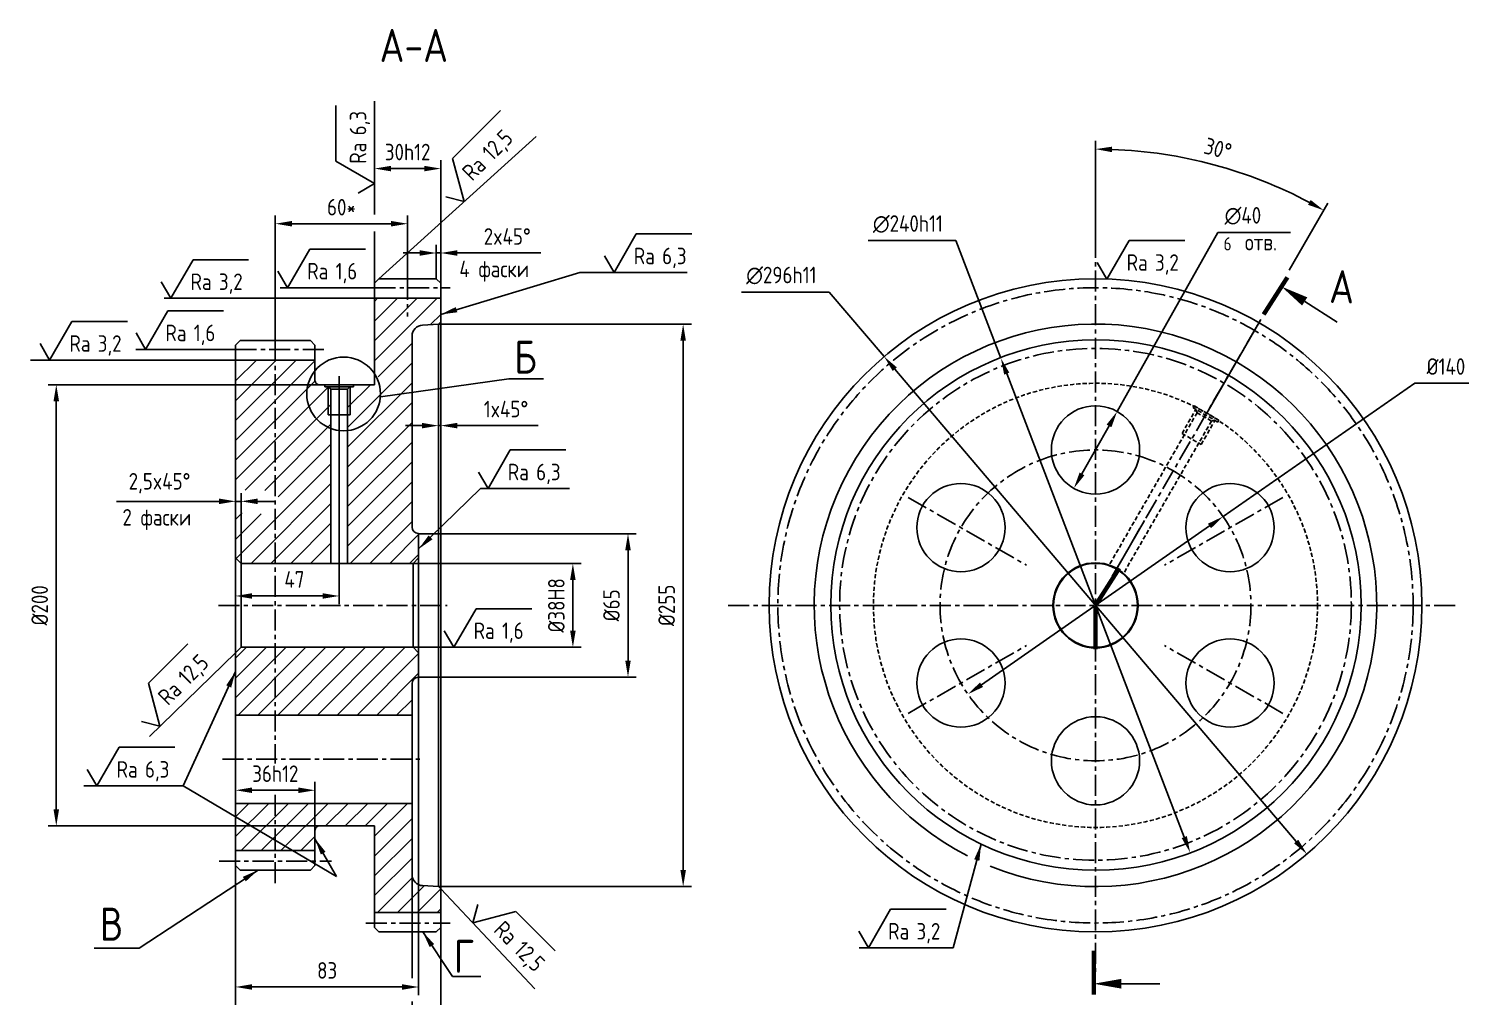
# Model space of a CAD drawing. Header units: millimetres. Extents: x 14571 to 15226, y 6886 to 7560.
# Drawn here: x 14571 to 15226, y 7121 to 7560 of the extents above; entities that cross this region are included whole.
import ezdxf
from ezdxf.enums import TextEntityAlignment as Align

# ---------------------------------------------------------------- set-up
doc = ezdxf.new("R2010")
doc.units = ezdxf.units.MM
doc.header["$LTSCALE"] = 0.3
doc.linetypes.add('CENTER', pattern=[50.800000000000004, 31.75, -6.35, 6.35, -6.35])
doc.linetypes.add('HIDDEN', pattern=[9.524999999999999, 6.35, -3.175])
for name, color, linetype in [('Bord', 1, 'Continuous'), ('Cen', 5, 'CENTER'), ('Cont', 6, 'Continuous'), ('Dim', 7, 'Continuous'), ('Hatch', 2, 'Continuous'), ('Hide', 2, 'HIDDEN'), ('Text', 3, 'Continuous'), ('Textb', 6, 'Continuous')]:
    doc.layers.add(name, color=color, linetype=linetype)
doc.styles.add('Style1', font='romans.shx', dxfattribs={"width": 0.8})
doc.dimstyles.new('Copy of LIN_2_5', dxfattribs={"dimscale": 2.5, "dimtxt": 3, "dimasz": 3, "dimexe": 1.5, "dimexo": 0, "dimgap": 1.5, "dimtad": 1, "dimtoh": 1, "dimdec": 0, "dimzin": 12, "dimdsep": 46, "dimtxsty": 'Style1', "dimcen": 0, "dimclrt": 3, "dimadec": 0, "dimazin": 0, "dimtfac": 1, "dimtdec": 0, "dimtmove": 0, "dimatfit": 2, "dimfxl": 1, "dimtolj": 1, "dimtzin": 12, "dimarcsym": 0})

# ---------------------------------------------------------------- blocks, each defined once
blk = doc.blocks.new('*D14')
at = {"layer": 'Dim', "color": 0, "lineweight": -2, "transparency": 16777216}
for p, q in [((15112.89993879505, 7338.69652458185), (15199.78675777563, 7399.200160552889)), ((15199.78675777563, 7399.200160552889), (15224.39390063278, 7399.200160552889)), ((15003.40048136208, 7262.446577935383), (15106.74516388246, 7334.410647101648))]:
    blk.add_line(p, q, dxfattribs=at)
at = {"layer": 'Dim', "color": 0, "transparency": 16777216}
for points in [[(15106.03085096909, 7335.436442920412), (15107.45947679582, 7333.384851282881), (15112.89993879505, 7338.69652458185)], [(15002.68616844872, 7263.472373754148), (15004.11479427545, 7261.420782116616), (14997.24570644949, 7258.160700455181)]]:
    blk.add_solid(points, dxfattribs=at)
at = {"layer": 'Dim', "color": 3, "transparency": 16777216, "insert": (15213.96532920421, 7406.700160552889), "char_height": 7.5, "attachment_point": 5, "style": 'Style1'}
blk.add_mtext('\\A1;%%c140', dxfattribs=at)
blk = doc.blocks.new('*D15')
at = {"layer": 'Dim', "color": 0, "lineweight": -2, "transparency": 16777216}
for p, q in [((14991.73833455901, 7463.781953598813), (14951.98833455901, 7463.781953598813)), ((15012.15061364736, 7410.48968504915), (14991.73833455901, 7463.781953598813)), ((15095.31239353625, 7193.371357021053), (15014.8332517083, 7403.485868015986))]:
    blk.add_line(p, q, dxfattribs=at)
at = {"layer": 'Dim', "color": 0, "transparency": 16777216}
for points in [[(15016.00055454716, 7403.932974359474), (15013.66594886943, 7403.038761672497), (15012.15061364736, 7410.48968504915)], [(15096.47969637511, 7193.818463364541), (15094.14509069739, 7192.924250677564), (15097.99503159718, 7186.367539987888)]]:
    blk.add_solid(points, dxfattribs=at)
at = {"layer": 'Dim', "color": 3, "transparency": 16777216, "insert": (14969.98833455901, 7471.281953598813), "char_height": 7.5, "attachment_point": 5, "style": 'Style1'}
blk.add_mtext('\\A1;∅240h11', dxfattribs=at)
blk = doc.blocks.new('SHERISO_03')
at = {"layer": 'Text'}
blk.add_line((4.041449999999998, 7), (14.12221821647489, 7), dxfattribs=at)
blk.add_lwpolyline([(-1.732050000000015, 3), (0, 0), (4.041449999999998, 7)], dxfattribs=at)
at = {"layer": 'Text', "style": 'Style1', "width": 0.8}
blk.add_text('Ra', height=3, dxfattribs=at).set_placement((3.584307142857142, 1.5))
blk.add_attdef('6,3', (8.727084285714255, 1.499999999999915), '', height=3, dxfattribs=at)
blk = doc.blocks.new('*D16')
at = {"layer": 'Dim', "color": 0, "lineweight": -2, "transparency": 16777216}
for p, q in [((15064.88507772282, 7386.322329696113), (15110.58615235545, 7467.492045814322)), ((15110.58615235545, 7467.492045814322), (15129.4790094983, 7467.492045814323)), ((15048.94016318443, 7358.002553913743), (15061.20548206011, 7379.78699682326))]:
    blk.add_line(p, q, dxfattribs=at)
at = {"layer": 'Dim', "color": 0, "transparency": 16777216}
for points in [[(15060.11625991463, 7380.400262767043), (15062.29470420559, 7379.173730879475), (15064.88507772282, 7386.322329696113)], [(15047.85094103895, 7358.615819857528), (15050.02938532991, 7357.38928796996), (15045.26056752173, 7351.467221040889)]]:
    blk.add_solid(points, dxfattribs=at)
at = {"layer": 'Dim', "color": 3, "transparency": 16777216, "insert": (15121.90758092688, 7474.992045814321), "char_height": 7.5, "attachment_point": 5, "style": 'Style1'}
blk.add_mtext('\\A1;∅40', dxfattribs=at)
blk = doc.blocks.new('*D17')
at = {"layer": 'Dim', "color": 0, "lineweight": -2, "transparency": 16777216}
for p, q in [((14934.38508300126, 7440.431898530604), (14894.63508300126, 7440.431898530603)), ((14959.22779702759, 7411.201530671566), (14934.38508300126, 7440.431898530604)), ((15146.06083678478, 7191.37053819078), (14964.08480845975, 7405.486686846241))]:
    blk.add_line(p, q, dxfattribs=at)
at = {"layer": 'Dim', "color": 0, "transparency": 16777216}
for points in [[(14965.03728243064, 7406.296188751601), (14963.13233448887, 7404.67718494088), (14959.22779702759, 7411.201530671566)], [(15147.01331075566, 7192.18004009614), (15145.10836281389, 7190.56103628542), (15150.91784821694, 7185.655694365456)]]:
    blk.add_solid(points, dxfattribs=at)
at = {"layer": 'Dim', "color": 3, "transparency": 16777216, "insert": (14912.63508300126, 7447.9318985306), "char_height": 7.5, "attachment_point": 5, "style": 'Style1'}
blk.add_mtext('\\A1;∅296h11', dxfattribs=at)
blk = doc.blocks.new('*D18')
at = {"layer": 'Dim', "color": 0, "lineweight": -2, "transparency": 16777216}
for p, q in [((15055.07282262227, 7465.423717772144), (15055.07282262227, 7509.006421745567)), ((15142.94578071958, 7450.428964721355), (15160.46561861466, 7480.734323596838))]:
    blk.add_line(p, q, dxfattribs=at)
blk.add_arc((15055.07282262227, 7298.428612518506), 206.8278092270627, 62.04513014213079, 87.92222382822332, dxfattribs=at)
at = {"layer": 'Dim', "color": 0, "transparency": 16777216}
for points in [[(15062.54892598814, 7503.870644540249), (15062.59425354847, 7506.370233588928), (15055.07282262227, 7505.256421745569)], [(15152.63461752309, 7482.216495340806), (15151.42283169204, 7480.02981404266), (15158.588768502, 7477.487797198577)]]:
    blk.add_solid(points, dxfattribs=at)
at = {"layer": 'Dim', "color": 3, "transparency": 16777216, "insert": (15110.60391865204, 7505.437566870256), "char_height": 7.5, "attachment_point": 5, "rotation": 344.9836769851773, "style": 'Style1'}
blk.add_mtext('\\A1;30°', dxfattribs=at)
blk = doc.blocks.new('SHERISO_01')
at = {"layer": 'Text'}
blk.add_line((4.041449999999998, 7), (16.36445260767761, 7), dxfattribs=at)
blk.add_lwpolyline([(-1.732050000000015, 3), (0, 0), (4.041449999999998, 7)], dxfattribs=at)
at = {"layer": 'Text', "style": 'Style1', "width": 0.8}
blk.add_text('Ra', height=3, dxfattribs=at).set_placement((3.584307142857142, 1.5))
blk.add_attdef('12,5', (8.727084285714255, 1.499999999999915), '', height=3, dxfattribs=at)
blk = doc.blocks.new('ZNAK02')
at = {"layer": 'Textb', "style": 'Style1', "width": 0.8}
blk.add_attdef('А-А', text='', height=6, dxfattribs=at).set_placement((13.92365654542732, -0.0589057465722931), align=Align.RIGHT)
blk.add_attdef('SC(1)', (14.93852440389526, -0.0589057465722931), '', height=5, dxfattribs=at)
blk = doc.blocks.new('SHERISO_04')
at = {"layer": 'Text'}
blk.add_line((4.041449999999998, 7), (14.12221821647489, 7), dxfattribs=at)
blk.add_lwpolyline([(-1.732050000000015, 3), (0, 0), (4.041449999999998, 7)], dxfattribs=at)
at = {"layer": 'Text', "style": 'Style1', "width": 0.8}
blk.add_text('Ra', height=3, dxfattribs=at).set_placement((3.584307142857142, 1.5))
blk.add_attdef('3,2', (8.727084285714255, 1.499999999999915), '', height=3, dxfattribs=at)
blk = doc.blocks.new('*D19')
at = {"layer": 'Dim', "color": 0, "lineweight": -2, "transparency": 16777216}
for p, q in [((14712.20329971176, 7317.428612518517), (14712.20329971176, 7298.938797530342)), ((14665.20329971176, 7305.980344710109), (14665.20329971176, 7298.938797530342)), ((14672.70329971176, 7302.688797530342), (14704.70329971176, 7302.688797530342))]:
    blk.add_line(p, q, dxfattribs=at)
at = {"layer": 'Dim', "color": 0, "transparency": 16777216}
for points in [[(14672.70329971176, 7303.938797530342), (14672.70329971176, 7301.438797530342), (14665.20329971176, 7302.688797530342)], [(14704.70329971176, 7303.938797530342), (14704.70329971176, 7301.438797530342), (14712.20329971176, 7302.688797530342)]]:
    blk.add_solid(points, dxfattribs=at)
at = {"layer": 'Dim', "color": 3, "transparency": 16777216, "insert": (14691.86121448327, 7310.188797530342), "char_height": 7.5, "attachment_point": 5, "style": 'Style1'}
blk.add_mtext('\\A1;47', dxfattribs=at)
blk = doc.blocks.new('*D20')
at = {"layer": 'Dim', "color": 0, "lineweight": -2, "transparency": 16777216}
for p, q in [((14665.20329971176, 7211.685860939306), (14665.20329971176, 7218.358315081337)), ((14701.20329971176, 7196.428612518515), (14701.20329971176, 7218.358315081337)), ((14672.70329971176, 7214.608315081337), (14693.70329971176, 7214.608315081337))]:
    blk.add_line(p, q, dxfattribs=at)
at = {"layer": 'Dim', "color": 0, "transparency": 16777216}
for points in [[(14672.70329971176, 7215.858315081337), (14672.70329971176, 7213.358315081337), (14665.20329971176, 7214.608315081337)], [(14693.70329971176, 7215.858315081337), (14693.70329971176, 7213.358315081337), (14701.20329971176, 7214.608315081337)]]:
    blk.add_solid(points, dxfattribs=at)
at = {"layer": 'Dim', "color": 3, "transparency": 16777216, "insert": (14683.20329971176, 7222.108315081337), "char_height": 7.5, "attachment_point": 5, "style": 'Style1'}
blk.add_mtext('\\A1;36h12', dxfattribs=at)
blk = doc.blocks.new('*D21')
at = {"layer": 'Dim', "color": 0, "lineweight": -2, "transparency": 16777216}
for p, q in [((14665.20329971176, 7341.980603712485), (14665.20329971176, 7349.33477233329)), ((14667.70329971176, 7317.428612518517), (14667.70329971176, 7349.33477233329)), ((14657.70329971176, 7345.58477233329), (14611.27472828319, 7345.58477233329)), ((14667.70329971176, 7345.58477233329), (14665.20329971176, 7345.58477233329)), ((14675.20329971176, 7345.58477233329), (14682.70329971176, 7345.58477233329))]:
    blk.add_line(p, q, dxfattribs=at)
at = {"layer": 'Dim', "color": 0, "transparency": 16777216}
for points in [[(14657.70329971176, 7346.83477233329), (14657.70329971176, 7344.33477233329), (14665.20329971176, 7345.58477233329)], [(14675.20329971176, 7346.83477233329), (14675.20329971176, 7344.33477233329), (14667.70329971176, 7345.58477233329)]]:
    blk.add_solid(points, dxfattribs=at)
at = {"layer": 'Dim', "color": 3, "transparency": 16777216, "insert": (14630.73901399747, 7353.799058047575), "char_height": 7.5, "attachment_point": 5, "style": 'Style1'}
blk.add_mtext('\\A1;2,5x45%%D', dxfattribs=at)
blk = doc.blocks.new('*D22')
at = {"layer": 'Dim', "color": 0, "lineweight": -2, "transparency": 16777216}
for p, q in [((14758.20329971176, 7425.928612518515), (14871.87121374872, 7425.928612518515)), ((14868.12121374872, 7418.428612518515), (14868.12121374872, 7178.428612518515)), ((14758.20329971176, 7170.928612518515), (14871.87121374872, 7170.928612518515))]:
    blk.add_line(p, q, dxfattribs=at)
at = {"layer": 'Dim', "color": 0, "transparency": 16777216}
for points in [[(14866.87121374872, 7418.428612518515), (14869.37121374872, 7418.428612518515), (14868.12121374872, 7425.928612518515)], [(14866.87121374872, 7178.428612518515), (14869.37121374872, 7178.428612518515), (14868.12121374872, 7170.928612518515)]]:
    blk.add_solid(points, dxfattribs=at)
at = {"layer": 'Dim', "color": 3, "transparency": 16777216, "insert": (14860.62121374872, 7298.428612518518), "char_height": 7.5, "attachment_point": 5, "rotation": 90, "style": 'Style1'}
blk.add_mtext('\\A1;%%C255', dxfattribs=at)
blk = doc.blocks.new('_Oblique')
at = {"color": 0, "linetype": 'ByBlock', "lineweight": -2}
blk.add_line((-0.5, -0.5), (0.5, 0.5), dxfattribs=at)
blk = doc.blocks.new('*D23')
at = {"layer": 'Dim', "color": 0, "lineweight": -2, "transparency": 16777216}
for p, q in [((14758.20329971176, 7152.428612518514), (14758.20329971176, 7071.678612518514)), ((14745.20329971179, 7118.785651636441), (14745.20329971179, 7071.678612518514)), ((14745.20329971179, 7075.428612518514), (14737.70329971179, 7075.428612518514)), ((14745.20329971179, 7075.428612518514), (14758.20329971176, 7075.428612518514)), ((14765.70329971176, 7075.428612518514), (14773.20329971176, 7075.428612518514))]:
    blk.add_line(p, q, dxfattribs=at)
at = {"layer": 'Dim', "color": 0, "transparency": 16777216}
blk.add_solid([(14765.70329971176, 7076.678612518514), (14765.70329971176, 7074.178612518514), (14758.20329971176, 7075.428612518514)], dxfattribs=at)
at = {"layer": 'Dim', "color": 0, "lineweight": -2, "transparency": 16777216, "xscale": 7.5, "yscale": 7.5, "zscale": 7.5}
blk.add_blockref('_Oblique', (14745.20329971179, 7075.428612518514), dxfattribs=at)
at = {"layer": 'Dim', "color": 3, "transparency": 16777216, "insert": (14751.70329971177, 7082.928612518514), "char_height": 7.5, "attachment_point": 5, "style": 'Style1'}
blk.add_mtext('\\A1;13', dxfattribs=at)
blk = doc.blocks.new('*D24')
at = {"layer": 'Dim', "color": 0, "lineweight": -2, "transparency": 16777216}
for p, q in [((14665.20329971176, 7125.428612518514), (14665.20329971176, 7046.678612518514)), ((14758.2015208442, 7075.428612518514), (14758.2015208442, 7046.678612518514)), ((14672.70329971176, 7050.428612518514), (14750.7015208442, 7050.428612518514))]:
    blk.add_line(p, q, dxfattribs=at)
at = {"layer": 'Dim', "color": 0, "transparency": 16777216}
for points in [[(14672.70329971176, 7051.678612518514), (14672.70329971176, 7049.178612518514), (14665.20329971176, 7050.428612518514)], [(14750.7015208442, 7051.678612518514), (14750.7015208442, 7049.178612518514), (14758.2015208442, 7050.428612518514)]]:
    blk.add_solid(points, dxfattribs=at)
at = {"layer": 'Dim', "color": 3, "transparency": 16777216, "insert": (14711.70241027798, 7057.928612518514), "char_height": 7.5, "attachment_point": 5, "style": 'Style1'}
blk.add_mtext('\\A1;93', dxfattribs=at)
blk = doc.blocks.new('*D25')
at = {"layer": 'Dim', "color": 0, "lineweight": -2, "transparency": 16777216}
for p, q in [((14745.70329971176, 7317.428612518517), (14821.87121374872, 7317.428612518517)), ((14818.12121374872, 7309.928612518517), (14818.12121374872, 7286.928612518516)), ((14745.70329971175, 7279.428612518516), (14821.87121374872, 7279.428612518516))]:
    blk.add_line(p, q, dxfattribs=at)
at = {"layer": 'Dim', "color": 0, "transparency": 16777216}
for points in [[(14816.87121374872, 7309.928612518517), (14819.37121374872, 7309.928612518517), (14818.12121374872, 7317.428612518517)], [(14816.87121374872, 7286.928612518516), (14819.37121374872, 7286.928612518516), (14818.12121374872, 7279.428612518516)]]:
    blk.add_solid(points, dxfattribs=at)
at = {"layer": 'Dim', "color": 3, "transparency": 16777216, "insert": (14810.62121374872, 7298.42861251852), "char_height": 7.5, "attachment_point": 5, "rotation": 90, "style": 'Style1'}
blk.add_mtext('\\A1;%%C38H8', dxfattribs=at)
blk = doc.blocks.new('*D26')
at = {"layer": 'Dim', "color": 0, "lineweight": -2, "transparency": 16777216}
for p, q in [((14748.20329971177, 7330.928612518516), (14846.87121374872, 7330.928612518516)), ((14843.12121374872, 7323.428612518516), (14843.12121374872, 7273.428612518516)), ((14748.20329971177, 7265.928612518516), (14846.87121374872, 7265.928612518516))]:
    blk.add_line(p, q, dxfattribs=at)
at = {"layer": 'Dim', "color": 0, "transparency": 16777216}
for points in [[(14841.87121374872, 7323.428612518516), (14844.37121374872, 7323.428612518516), (14843.12121374872, 7330.928612518516)], [(14841.87121374872, 7273.428612518516), (14844.37121374872, 7273.428612518516), (14843.12121374872, 7265.928612518516)]]:
    blk.add_solid(points, dxfattribs=at)
at = {"layer": 'Dim', "color": 3, "transparency": 16777216, "insert": (14835.62121374872, 7298.428612518519), "char_height": 7.5, "attachment_point": 5, "rotation": 90, "style": 'Style1'}
blk.add_mtext('\\A1;%%C65', dxfattribs=at)
blk = doc.blocks.new('*D27')
at = {"layer": 'Dim', "color": 0, "lineweight": -2, "transparency": 16777216}
for p, q in [((14728.20329971176, 7475.647445994818), (14728.20329971176, 7500.178612518515)), ((14758.20329971176, 7458.170438684407), (14758.20329971176, 7500.178612518515)), ((14735.70329971176, 7496.428612518515), (14750.70329971176, 7496.428612518515))]:
    blk.add_line(p, q, dxfattribs=at)
at = {"layer": 'Dim', "color": 0, "transparency": 16777216}
for points in [[(14735.70329971176, 7497.678612518515), (14735.70329971176, 7495.178612518515), (14728.20329971176, 7496.428612518515)], [(14750.70329971176, 7497.678612518515), (14750.70329971176, 7495.178612518515), (14758.20329971176, 7496.428612518515)]]:
    blk.add_solid(points, dxfattribs=at)
at = {"layer": 'Dim', "color": 3, "transparency": 16777216, "insert": (14743.20329971176, 7503.928612518515), "char_height": 7.5, "attachment_point": 5, "style": 'Style1'}
blk.add_mtext('\\A1;30h12', dxfattribs=at)
blk = doc.blocks.new('*D28')
at = {"layer": 'Dim', "color": 0, "lineweight": -2, "transparency": 16777216}
for p, q in [((14683.20329971176, 7418.428612518515), (14683.20329971176, 7475.178612518515)), ((14690.70329971176, 7471.428612518515), (14735.70329971176, 7471.428612518515)), ((14743.20329971176, 7446.428612518515), (14743.20329971176, 7475.178612518515))]:
    blk.add_line(p, q, dxfattribs=at)
at = {"layer": 'Dim', "color": 0, "transparency": 16777216}
for points in [[(14690.70329971176, 7472.678612518515), (14690.70329971176, 7470.178612518515), (14683.20329971176, 7471.428612518515)], [(14735.70329971176, 7472.678612518515), (14735.70329971176, 7470.178612518515), (14743.20329971176, 7471.428612518515)]]:
    blk.add_solid(points, dxfattribs=at)
at = {"layer": 'Dim', "color": 3, "transparency": 16777216, "insert": (14713.20329971176, 7478.928612518515), "char_height": 7.5, "attachment_point": 5, "style": 'Style1'}
blk.add_mtext('\\A1;60*', dxfattribs=at)
blk = doc.blocks.new('*D29')
at = {"layer": 'Dim', "color": 0, "lineweight": -2, "transparency": 16777216}
for p, q in [((14748.70329971176, 7458.170438684407), (14741.20329971176, 7458.170438684407)), ((14756.20329971176, 7446.428612518515), (14756.20329971176, 7461.920438684407)), ((14756.20329971176, 7458.170438684407), (14758.20329971176, 7458.170438684407)), ((14758.20329971176, 7444.428612518515), (14758.20329971176, 7461.920438684407)), ((14765.70329971176, 7458.170438684407), (14803.5604425689, 7458.170438684407))]:
    blk.add_line(p, q, dxfattribs=at)
at = {"layer": 'Dim', "color": 0, "transparency": 16777216}
for points in [[(14748.70329971176, 7459.420438684407), (14748.70329971176, 7456.920438684407), (14756.20329971176, 7458.170438684407)], [(14765.70329971176, 7459.420438684407), (14765.70329971176, 7456.920438684407), (14758.20329971176, 7458.170438684407)]]:
    blk.add_solid(points, dxfattribs=at)
at = {"layer": 'Dim', "color": 3, "transparency": 16777216, "insert": (14788.38187114033, 7465.670438684407), "char_height": 7.5, "attachment_point": 5, "style": 'Style1'}
blk.add_mtext('\\A1;2x45%%D', dxfattribs=at)
blk = doc.blocks.new('*D30')
at = {"layer": 'Dim', "color": 0, "lineweight": -2, "transparency": 16777216}
for p, q in [((14748.20329971177, 7265.928612518516), (14748.20329971177, 7121.678612518514)), ((14665.20329971176, 7180.428612518515), (14665.20329971176, 7121.678612518514)), ((14740.70329971177, 7125.428612518514), (14672.70329971176, 7125.428612518514))]:
    blk.add_line(p, q, dxfattribs=at)
at = {"layer": 'Dim', "color": 0, "transparency": 16777216}
for points in [[(14672.70329971176, 7126.678612518514), (14672.70329971176, 7124.178612518514), (14665.20329971176, 7125.428612518514)], [(14740.70329971177, 7126.678612518514), (14740.70329971177, 7124.178612518514), (14748.20329971177, 7125.428612518514)]]:
    blk.add_solid(points, dxfattribs=at)
at = {"layer": 'Dim', "color": 3, "transparency": 16777216, "insert": (14706.70329971176, 7132.928612518514), "char_height": 7.5, "attachment_point": 5, "style": 'Style1'}
blk.add_mtext('\\A1;83', dxfattribs=at)
blk = doc.blocks.new('*D31')
at = {"layer": 'Dim', "color": 0, "lineweight": -2, "transparency": 16777216}
for p, q in [((14703.20329971176, 7398.428612518514), (14580.15571157365, 7398.428612518514)), ((14583.90571157365, 7205.928612518515), (14583.90571157365, 7390.928612518514)), ((14703.20329971175, 7198.428612518515), (14580.15571157365, 7198.428612518515))]:
    blk.add_line(p, q, dxfattribs=at)
at = {"layer": 'Dim', "color": 0, "transparency": 16777216}
for points in [[(14582.65571157365, 7390.928612518514), (14585.15571157365, 7390.928612518514), (14583.90571157365, 7398.428612518514)], [(14582.65571157365, 7205.928612518515), (14585.15571157365, 7205.928612518515), (14583.90571157365, 7198.428612518515)]]:
    blk.add_solid(points, dxfattribs=at)
at = {"layer": 'Dim', "color": 3, "transparency": 16777216, "insert": (14576.40571157364, 7298.428612518518), "char_height": 7.5, "attachment_point": 5, "rotation": 90, "style": 'Style1'}
blk.add_mtext('\\A1;%%c200', dxfattribs=at)
blk = doc.blocks.new('*D39')
at = {"layer": 'Dim', "color": 0, "lineweight": -2, "transparency": 16777216}
for p, q in [((14749.7035719398, 7379.912864861506), (14742.2035719398, 7379.912864861506)), ((14757.2035719398, 7375.244028860768), (14757.2035719398, 7383.662864861506)), ((14757.2035719398, 7379.912864861506), (14758.20329971176, 7379.912864861506)), ((14758.20329971176, 7373.244023482723), (14758.20329971176, 7383.662864861506)), ((14765.70329971176, 7379.912864861506), (14802.41758542604, 7379.912864861506))]:
    blk.add_line(p, q, dxfattribs=at)
at = {"layer": 'Dim', "color": 0, "transparency": 16777216}
for points in [[(14749.7035719398, 7381.162864861506), (14749.7035719398, 7378.662864861506), (14757.2035719398, 7379.912864861506)], [(14765.70329971176, 7381.162864861506), (14765.70329971176, 7378.662864861506), (14758.20329971176, 7379.912864861506)]]:
    blk.add_solid(points, dxfattribs=at)
at = {"layer": 'Dim', "color": 3, "transparency": 16777216, "insert": (14787.8104425689, 7387.412864861506), "char_height": 7.5, "attachment_point": 5, "style": 'Style1'}
blk.add_mtext('\\A1;1x45%%D', dxfattribs=at)

msp = doc.modelspace()

# ---------------------------------------------------------------- hatches: boundary and pattern name
at = {"layer": 'Hatch'}
h = msp.add_hatch(dxfattribs=at)
h.set_pattern_fill('ANSI31', color=256, scale=2)
h.set_pattern_definition([(45, (0, 0), (-4.490128060534577, 4.490128060534577), [])])
h.paths.add_polyline_path([(14683.20329971176, 7208.677762390957), (14665.20329971176, 7208.677762390957), (14665.20329971176, 7187.228612518515), (14683.20329971176, 7187.228612518515)])
edge = h.paths.add_edge_path()
edge.add_line((14745.20329971178, 7206.342502152991), (14745.20329971178, 7208.677762390957))
edge.add_line((14745.20329971178, 7208.677762390957), (14683.20329971176, 7208.677762390957))
edge.add_line((14683.20329971176, 7208.677762390957), (14683.20329971176, 7187.228612518515))
edge.add_line((14683.20329971176, 7187.228612518515), (14701.20329971176, 7187.228612518515))
edge.add_line((14701.20329971176, 7187.228612518515), (14701.20329971176, 7196.428612518515))
edge.add_arc((14703.20329971176, 7196.428612518515), 2, 90, 180, ccw=False)
edge.add_line((14703.20329971176, 7198.428612518515), (14712.20329971176, 7198.428612518515))
edge.add_line((14712.20329971176, 7198.428612518515), (14720.70329971176, 7198.428612518515))
edge.add_line((14720.70329971176, 7198.428612518515), (14728.20329971177, 7198.428612518517))
edge.add_arc((14728.82462005533, 7196.928612518515), 1.623588300440409, -112.50000000026108, 112.4999999999871, ccw=False)
edge.add_line((14728.20329971176, 7195.428612518516), (14728.20329971176, 7185.768304454034))
edge.add_line((14728.20329971176, 7185.768304454034), (14728.20329971176, 7173.932729556508))
edge.add_line((14728.20329971176, 7173.932729556508), (14731.20329971177, 7159.228612518516))
edge.add_line((14731.20329971177, 7159.228612518516), (14745.20329971179, 7159.228612518515))
edge.add_line((14745.20329971179, 7159.228612518515), (14745.20329971179, 7176.354736482765))
edge.add_line((14745.20329971179, 7176.354736482765), (14745.20329971178, 7206.342502152991))
edge = h.paths.add_edge_path()
edge.add_line((14758.20329971176, 7169.928612518514), (14757.204670177, 7170.980948474758))
edge.add_line((14757.204670177, 7170.980948474758), (14749.94161993057, 7171.361588808994))
edge.add_arc((14750.20329971179, 7176.354736482766), 4.999999999998967, 179.9999999999896, 267.00000000003547, ccw=False)
edge.add_line((14745.20329971179, 7176.354736482767), (14745.20329971179, 7159.228612518515))
edge.add_line((14745.20329971179, 7159.228612518515), (14758.20329971176, 7159.228612518515))
edge.add_line((14758.20329971176, 7159.228612518515), (14758.20329971176, 7169.928612518514))
edge = h.paths.add_edge_path(flags=17)
edge.add_arc((14729.15278945455, 7172.677434616734), 1.573942869828204, -88.16097420694979, 127.1034154760467, ccw=False)
edge.add_line((14729.20329971177, 7171.104302431761), (14729.20329971177, 7159.228612518516))
edge.add_line((14729.20329971177, 7159.228612518516), (14731.20329971177, 7159.228612518516))
edge.add_line((14731.20329971177, 7159.228612518516), (14728.20329971176, 7173.932729556508))
h.paths.add_polyline_path([(14729.20329971177, 7171.104302431763), (14728.20329971176, 7170.050522306477), (14728.20329971176, 7159.228612518516), (14729.20329971177, 7159.228612518516)], flags=16)
edge = h.paths.add_edge_path(flags=0)
edge.add_arc((14728.20329971177, 7173.932729556515), 3.000000000006704, 269.9999999999305, 289.4712206344086, ccw=False)
edge.add_line((14728.20329971176, 7170.932729556509), (14728.20329971176, 7170.050676763636))
edge.add_line((14728.20329971176, 7170.050676763636), (14728.20467017701, 7170.051966475518))
edge.add_line((14728.20467017701, 7170.051966475518), (14729.20329971176, 7171.104302431761))
h.paths.add_polyline_path([(14708.43057467043, 7396.42861251853), (14707.43057467044, 7397.428612518514), (14707.20329971176, 7397.428612518514), (14707.20329971175, 7384.850579683716), (14708.43057467043, 7384.850579683716)], flags=16)
edge = h.paths.add_edge_path(flags=17)
edge.add_line((14707.20329971176, 7397.428612518514), (14705.70329971176, 7397.428612518514))
edge.add_line((14705.70329971176, 7397.428612518514), (14705.70329971176, 7398.428612518514))
edge.add_line((14705.70329971176, 7398.428612518514), (14703.20329971176, 7398.428612518514))
edge.add_arc((14703.20329971176, 7400.428612518514), 2, 180, 270, ccw=False)
edge.add_line((14701.20329971176, 7400.428612518514), (14701.20329971176, 7404.781061149498))
edge.add_arc((14714.19514500257, 7394.280978337926), 16.70448392230155, 141.05466062523, 180.0000000000031)
edge.add_arc((14714.19514500257, 7394.280978337925), 16.70448392230173, 180, 249.8126372041269)
edge.add_line((14708.43057467043, 7378.602664908343), (14708.43057467043, 7384.850579683716))
edge.add_line((14708.43057467043, 7384.850579683716), (14707.20329971175, 7384.850579683716))
edge.add_line((14707.20329971175, 7384.850579683716), (14707.20329971176, 7397.428612518514))
edge = h.paths.add_edge_path()
edge.add_arc((14750.20329971179, 7420.502488554263), 5, 93.00000000000551, 179.9999999999791, ccw=False)
edge.add_line((14749.94161993057, 7425.495636228035), (14757.204670177, 7425.876276562272))
edge.add_line((14757.204670177, 7425.876276562272), (14758.20329971176, 7426.928612518515))
edge.add_line((14758.20329971176, 7426.928612518515), (14758.20329971176, 7437.628612518515))
edge.add_line((14758.20329971176, 7437.628612518515), (14728.20329971176, 7437.628612518515))
edge.add_line((14728.20329971176, 7437.628612518515), (14728.20329971176, 7426.806702730551))
edge.add_line((14728.20329971176, 7426.806702730551), (14729.20329971177, 7425.752922605267))
edge.add_arc((14729.15278945455, 7424.179790420296), 1.573942869825576, -127.10341547601399, 88.16097420694763, ccw=False)
edge.add_line((14728.20329971176, 7422.924495480523), (14728.20329971177, 7401.428612518514))
edge.add_arc((14729.43283005793, 7400.509662468166), 1.534996438817642, -61.29068434489659, 143.2255893929531, ccw=False)
edge.add_arc((14714.19514500257, 7394.280978337925), 16.70448392230176, 1.1368683772161603e-13, 16.994510015044114, ccw=False)
edge.add_arc((14714.19514500257, 7394.28097833792), 16.70448392230173, -4.742623289285291, 1.8815171642927453e-11, ccw=False)
edge.add_line((14730.84243537148, 7392.899853258953), (14745.20329971178, 7394.93706461349))
edge.add_line((14745.20329971178, 7394.93706461349), (14745.20329971179, 7420.502488554264))
edge = h.paths.add_edge_path()
edge.add_line((14745.20329971178, 7394.93706461349), (14730.84243537148, 7392.899853258953))
edge.add_arc((14714.19514500257, 7394.280978337924), 16.70448392230204, 276.1199842626969, 355.25737671069913, ccw=False)
edge.add_line((14715.97602475307, 7377.671696281655), (14715.97602475308, 7317.428612518516))
edge.add_line((14715.97602475308, 7317.428612518516), (14745.70329971176, 7317.428612518516))
edge.add_line((14745.70329971176, 7317.428612518516), (14748.20329971176, 7319.928612518517))
edge.add_line((14748.20329971176, 7319.928612518517), (14748.20329971176, 7330.928612518516))
edge.add_line((14748.20329971176, 7330.928612518516), (14747.94183248353, 7330.95148793687))
edge.add_arc((14748.20329971176, 7333.940072031146), 3.000000000000127, 179.9999999999827, 265.0000000001661, ccw=False)
edge.add_line((14745.20329971176, 7333.940072031147), (14745.20329971178, 7394.93706461349))
edge = h.paths.add_edge_path()
edge.add_arc((14714.19514500257, 7394.280978337925), 16.70448392230173, 0, 16.99451001504402)
edge.add_arc((14728.20329971177, 7401.428612518514), 3.000000000001821, 270.0000000000347, 310.9674525240139, ccw=False)
edge.add_line((14728.20329971177, 7398.428612518514), (14718.70329971176, 7398.428612518514))
edge.add_line((14718.70329971176, 7398.428612518514), (14718.70329971176, 7397.428612518515))
edge.add_line((14718.70329971176, 7397.428612518515), (14717.20329971176, 7397.428612518515))
edge.add_line((14717.20329971176, 7397.428612518515), (14717.20329971176, 7384.850579683716))
edge.add_line((14717.20329971176, 7384.850579683716), (14715.97602475307, 7384.850579683716))
edge.add_line((14715.97602475307, 7384.850579683716), (14715.97602475307, 7377.671696281655))
edge.add_arc((14714.19514500257, 7394.280978337924), 16.70448392230125, 276.119984262697, 360.0000000000031)
h.paths.add_polyline_path([(14717.20329971176, 7397.428612518515), (14716.97602475308, 7397.428612518515), (14715.97602475306, 7396.428612518504), (14715.97602475307, 7384.850579683716), (14717.20329971176, 7384.850579683716)])
edge = h.paths.add_edge_path()
edge.add_ellipse((14673.78379290038, 7345.353703218844), major_axis=(-11.82576874860517, -1.106198419379623e-12), ratio=0.4781772878962602, start_angle=160.0509311330725, end_angle=199.9490688669156, ccw=False)
edge.add_line((14683.20329971176, 7341.934762431028), (14683.20329971176, 7317.428612518516))
edge.add_line((14683.20329971176, 7317.428612518516), (14708.43057467045, 7317.428612518516))
edge.add_line((14708.43057467045, 7317.428612518516), (14708.43057467043, 7378.602664908343))
edge.add_arc((14714.19514500257, 7394.280978337925), 16.7044839223017, 180, 249.8126372041269, ccw=False)
edge.add_arc((14714.19514500258, 7394.280978337926), 16.70448392230355, 141.0546606252339, 180.0000000000031, ccw=False)
edge.add_line((14701.20329971176, 7404.781061149498), (14701.20329971176, 7409.628612518514))
edge.add_line((14701.20329971176, 7409.628612518514), (14683.20329971176, 7409.628612518514))
edge.add_line((14683.20329971176, 7409.628612518514), (14683.20329971176, 7348.772644006664))
edge = h.paths.add_edge_path()
edge.add_ellipse((14673.78379290038, 7345.353703218844), major_axis=(-11.82576874860517, -1.106198419379623e-12), ratio=0.4781772878962602, start_angle=199.9490688669156, end_angle=335.60536461592255, ccw=False)
edge.add_line((14683.20329971176, 7348.772644006664), (14683.20329971176, 7409.628612518514))
edge.add_line((14683.20329971176, 7409.628612518514), (14665.20329971176, 7409.628612518514))
edge.add_line((14665.20329971176, 7409.628612518514), (14665.20329971176, 7349.245018885487))
edge = h.paths.add_edge_path()
edge.add_ellipse((14673.78379290038, 7345.353703218844), major_axis=(-11.82576874860517, -1.106198419379623e-12), ratio=0.4781772878962602, start_angle=24.394635384073922, end_angle=160.0509311330725, ccw=False)
edge.add_line((14665.20329971176, 7341.462387552199), (14665.20329971176, 7319.928612518516))
edge.add_line((14665.20329971176, 7319.928612518516), (14667.70329971176, 7317.428612518516))
edge.add_line((14667.70329971176, 7317.428612518516), (14683.20329971176, 7317.428612518516))
edge.add_line((14683.20329971176, 7317.428612518516), (14683.20329971176, 7341.934762431027))
edge = h.paths.add_edge_path()
edge.add_line((14747.94183248352, 7265.905737100161), (14748.20329971176, 7265.928612518516))
edge.add_line((14748.20329971176, 7265.928612518516), (14748.20329971176, 7276.928612518508))
edge.add_line((14748.20329971176, 7276.928612518508), (14745.70329971175, 7279.428612518516))
edge.add_line((14745.70329971175, 7279.428612518516), (14683.20329971176, 7279.428612518516))
edge.add_line((14683.20329971176, 7279.428612518516), (14683.20329971176, 7248.677762390957))
edge.add_line((14683.20329971176, 7248.677762390957), (14745.20329971177, 7248.677762390957))
edge.add_line((14745.20329971177, 7248.677762390957), (14745.20329971176, 7262.917153005885))
edge.add_arc((14748.20329971176, 7262.917153005886), 3.000000000001819, 95.00000000007759, 180.0000000000173, ccw=False)
h.paths.add_polyline_path([(14683.20329971176, 7279.428612518516), (14667.70329971176, 7279.428612518516), (14665.20329971176, 7276.928612518514), (14665.20329971176, 7248.677762390957), (14683.20329971176, 7248.677762390957)])

# ---------------------------------------------------------------- linework, layer by layer
at = {"layer": 'Bord'}
for p, q in [((14757.204670177, 7425.876276562272), (14758.20329971176, 7425.928612518515)), ((14730.84243537148, 7392.899853258953), (14789.05462201702, 7401.157749496711)), ((14789.05462201702, 7401.157749496711), (14804.87437776843, 7401.157749496711)), ((14707.20329971175, 7384.850579683716), (14707.20329971176, 7397.428612518515)), ((14717.20329971176, 7384.850579683716), (14717.20329971176, 7397.428612518515)), ((14757.204670177, 7170.980948474757), (14758.20329971176, 7170.928612518514))]:
    msp.add_line(p, q, dxfattribs=at)
msp.add_circle((14714.19514500257, 7394.280978337925), 16.70448392230173, dxfattribs=at)
at = {"layer": 'Cen'}
for p, q in [((15055.07282262227, 7465.423717772146), (15055.07282262227, 7132.36583296486)), ((14743.20329971176, 7446.428612518515), (14743.20329971176, 7429.434617104682)), ((14728.20329971176, 7442.428612518515), (14762.49895342471, 7442.428612518515)), ((15055.07282262228, 7298.428612518515), (15130.0315818232, 7428.090320123844)), ((14665.20329971176, 7414.428612518515), (14706.93728372437, 7414.428612518515)), ((14683.20329971176, 7418.428612518515), (14683.20329971176, 7226.76081237178)), ((14970.07247734297, 7347.400007907838), (15023.78542314305, 7316.620876330985)), ((15140.07316790157, 7347.400007907838), (15086.36022210149, 7316.620876330985)), ((14657.49030959164, 7298.428612518515), (14761.08190428343, 7298.428612518515)), ((14888.57005608868, 7298.428612518514), (15218.07238659877, 7298.428612518515)), ((14970.07247734297, 7249.457217129192), (15023.78542314305, 7280.236348706045)), ((15140.07316790157, 7249.457217129192), (15086.36022210149, 7280.236348706045)), ((14659.23207821734, 7228.677762390957), (14749.87521064509, 7228.677762390957)), ((14683.20329971176, 7212.519298649616), (14683.20329971176, 7171.815502628293)), ((14657.70329971176, 7182.428612518515), (14708.70329971176, 7182.428612518515)), ((14724.29907758393, 7154.428612518515), (14762.49895342471, 7154.428612518514))]:
    msp.add_line(p, q, dxfattribs=at)
at = {"layer": 'Cen', "ltscale": 50}
for p, q in [((14712.20329971176, 7402.345893121764), (14712.20329971176, 7317.428612518516)), ((15077.32282262226, 7336.966742986902), (15064.57282262226, 7314.883095190398))]:
    msp.add_line(p, q, dxfattribs=at)
at = {"layer": 'Cen'}
for centre, radius in [((15055.07282262227, 7298.428612518515), 144), ((15055.07282262227, 7298.894775368502), 116.0009366677808), ((15055.07282262227, 7298.428612518516), 70.46616284998743)]:
    msp.add_circle(centre, radius, dxfattribs=at)
at = {"layer": 'Cont'}
for p, q in [((14728.20329971176, 7444.428612518515), (14730.20329971176, 7446.428612518515)), ((14730.20329971176, 7446.428612518515), (14756.20329971176, 7446.428612518515)), ((14756.20329971176, 7446.428612518515), (14758.20329971176, 7444.428612518515)), ((14728.20329971176, 7444.428612518514), (14728.20329971176, 7398.428612518514)), ((14758.20329971176, 7444.428612518516), (14758.20329971176, 7152.428612518514)), ((14728.20329971176, 7437.628612518515), (14758.20329971176, 7437.628612518515)), ((14749.94161993057, 7425.495636228035), (14757.204670177, 7425.876276562272)), ((14757.20329971176, 7425.876204739232), (14757.204670177, 7170.980948474757)), ((14757.204670177, 7425.876276562272), (14758.20329971176, 7426.928612518515)), ((14745.20329971179, 7420.502488554264), (14745.20329971176, 7333.940072031147)), ((14665.20329971176, 7416.428612518515), (14667.20329971176, 7418.428612518515)), ((14665.20329971176, 7180.428612518515), (14665.20329971176, 7416.428612518515)), ((14667.20329971176, 7418.428612518515), (14699.20329971176, 7418.428612518515)), ((14701.20329971176, 7416.428612518515), (14699.20329971176, 7418.428612518515)), ((14701.20329971176, 7416.428612518515), (14701.20329971176, 7400.42861251852)), ((14665.20329971176, 7409.628612518514), (14701.20329971176, 7409.628612518514)), ((14701.20329971176, 7407.928612518515), (14701.20329971176, 7407.928612518511)), ((14728.20329971176, 7398.428612518516), (14703.20329971176, 7398.428612518514)), ((14718.70329971176, 7397.428612518515), (14705.70329971176, 7397.428612518514)), ((14707.43057467044, 7397.428612518515), (14708.43057467044, 7396.428612518515)), ((14715.97602475308, 7396.428612518515), (14708.43057467044, 7396.428612518515)), ((14708.43057467043, 7396.428612518515), (14708.43057467045, 7317.428612518516)), ((14715.97602475308, 7396.428612518515), (14716.97602475308, 7397.428612518515)), ((14715.97602475306, 7396.428612518515), (14715.97602475308, 7317.428612518516)), ((14707.20329971176, 7384.850579683716), (14717.20329971176, 7384.850579683716)), ((14747.94183248352, 7330.951487936871), (14748.20329971177, 7330.928612518516)), ((14748.20329971176, 7330.928612518516), (14748.20329971175, 7298.428612518514)), ((14665.20329971176, 7319.928612518516), (14667.70329971176, 7317.428612518516)), ((14667.70329971176, 7279.428612518514), (14667.70329971176, 7317.428612518517)), ((14667.70329971176, 7317.428612518516), (14745.70329971176, 7317.428612518516)), ((14745.70329971176, 7317.428612518516), (14748.20329971176, 7319.928612518516)), ((14745.70329971176, 7317.428612518517), (14745.70329971175, 7279.428612518516)), ((14748.20329971176, 7265.928612518516), (14748.20329971175, 7298.428612518514)), ((14665.20329971176, 7276.928612518514), (14667.70329971176, 7279.428612518514)), ((14667.70329971176, 7279.428612518516), (14745.70329971175, 7279.428612518516)), ((14745.70329971175, 7279.428612518516), (14748.20329971175, 7276.928612518516)), ((14745.20329971178, 7205.069628636274), (14745.20329971176, 7262.917153005885)), ((14747.94183248352, 7265.905737100161), (14748.20329971177, 7265.928612518516)), ((14665.20329971176, 7248.677762390957), (14745.20329971179, 7248.677762390957)), ((14665.20329971176, 7208.677762390957), (14745.20329971177, 7208.677762390957)), ((14745.20329971179, 7176.354736482765), (14745.20329971178, 7206.342502152991)), ((14701.20329971176, 7180.428612518515), (14701.20329971176, 7196.428612518515)), ((14712.20329971176, 7198.428612518515), (14703.20329971176, 7198.428612518515)), ((14712.20329971176, 7198.428612518515), (14703.20329971176, 7198.428612518515)), ((14720.70329971176, 7198.428612518515), (14712.20329971176, 7198.428612518515)), ((14720.70329971176, 7198.428612518515), (14728.20329971177, 7198.428612518517)), ((14728.20329971176, 7152.428612518514), (14728.20329971176, 7198.428612518517)), ((14665.20329971176, 7187.228612518515), (14701.20329971176, 7187.228612518515)), ((14701.20329971176, 7189.428612518514), (14701.20329971176, 7189.428612518519)), ((14665.20329971176, 7180.428612518515), (14667.20329971176, 7178.428612518515)), ((14667.20329971176, 7178.428612518515), (14699.20329971176, 7178.428612518515)), ((14701.20329971176, 7180.428612518515), (14699.20329971176, 7178.428612518515)), ((14749.94161993057, 7171.361588808994), (14757.204670177, 7170.980948474758)), ((14757.204670177, 7170.980948474757), (14758.20329971176, 7169.928612518514)), ((14728.20329971176, 7159.228612518516), (14758.20329971176, 7159.228612518515)), ((14728.20329971176, 7152.428612518514), (14730.20329971176, 7150.428612518514)), ((14730.20329971176, 7150.428612518514), (14756.20329971176, 7150.428612518514)), ((14756.20329971176, 7150.428612518514), (14758.20329971176, 7152.428612518514))]:
    msp.add_line(p, q, dxfattribs=at)
at = {"layer": 'Cont', "ltscale": 50}
for p, q in [((14705.70329971176, 7398.428612518514), (14705.70329971176, 7397.428612518514)), ((14718.70329971176, 7398.428612518515), (14718.70329971176, 7397.428612518515))]:
    msp.add_line(p, q, dxfattribs=at)
at = {"layer": 'Cont'}
for centre, radius in [((15055.07282262227, 7298.428612518514), 148), ((15055.28692535965, 7298.569569199142), 120.2141853765127), ((15055.07282262227, 7368.894775368502), 20), ((14994.04733548697, 7333.661693943508), 20), ((15116.09830975757, 7333.66169394351), 20), ((15055.07282262227, 7298.428612518515), 19.3), ((15055.07282262227, 7298.428612518515), 19), ((14994.04733548697, 7263.19553109352), 20), ((15116.09830975757, 7263.195531093522), 20), ((15055.07282262227, 7227.962449668526), 20)]:
    msp.add_circle(centre, radius, dxfattribs=at)
for centre, radius, start, end in [((14750.20329971179, 7420.502488554263), 5, 93.00000000000611, 179.9999999999479), ((15055.07282262227, 7298.428612518514), 127.4999999999998, 247.9839327788521, 242.9573856328412), ((14703.20329971176, 7400.428612518514), 2, 180, 270), ((14748.20329971176, 7333.940072031146), 3, 180, 264.9999999999238), ((14748.20329971176, 7262.917153005886), 3, 95.00000000007618, 180), ((14703.20329971176, 7196.428612518515), 2, 90, 180), ((14703.20329971176, 7196.428612518515), 2, 90, 180), ((14750.20329971179, 7176.354736482767), 5, 180, 266.9999999999939)]:
    msp.add_arc(centre, radius, start, end, dxfattribs=at)
at = {"layer": 'Dim'}
for p, q in [((14728.20329971176, 7500.178612518515), (14728.20329971176, 7526.98004721379)), ((14730.20329971176, 7446.428612518515), (14801.41422912959, 7510.969665668917)), ((14728.20329971176, 7444.428612518515), (14728.20329971176, 7467.884847340936)), ((15129.47900949831, 7467.492045814318), (15143.47387806281, 7467.492045814318)), ((14728.20329971176, 7442.428612518515), (14685.46002494479, 7442.428612518516)), ((14728.20329971176, 7437.628612518515), (14632.74630443313, 7437.628612518515)), ((15130.0315818232, 7428.090320123844), (15105.48635457237, 7385.576739441729)), ((14662.67419270955, 7414.428612518515), (14619.98037280611, 7414.428612518515)), ((14665.20329971176, 7414.428612518515), (14662.67419270955, 7414.428612518515)), ((14665.20329971176, 7409.628612518514), (14572.2170999805, 7409.628612518514)), ((14665.20329971176, 7276.928612518514), (14626.2039389437, 7239.020421658835)), ((14745.20329971179, 7176.354736482765), (14745.20329971179, 7129.37621907084)), ((14800.86826005323, 7124.592249961689), (14758.20329971176, 7169.928612518514)), ((14990.55990637684, 7143.191562858453), (14947.96465123014, 7143.191562858453))]:
    msp.add_line(p, q, dxfattribs=at)
at = {"layer": 'Hide'}
for p, q in [((15094.29330807732, 7376.360486024194), (15100.58232449473, 7387.25338198876)), ((15110.54161663825, 7381.503381988759), (15099.28328638905, 7388.003381988761)), ((15099.78328638905, 7388.869407392545), (15111.04161663827, 7382.369407392586)), ((15100.77915038259, 7387.13974450942), (15101.14517578638, 7385.773719105636)), ((15101.14517578636, 7385.773719105643), (15061.26653047759, 7316.701879293789)), ((15107.67972724092, 7382.000994064324), (15067.84009834954, 7312.996732669737)), ((15107.67972724093, 7382.000994064319), (15101.14517578637, 7385.773719105637)), ((15102.95356211517, 7371.360486024192), (15109.24257853257, 7382.253381988762)), ((15107.67972724093, 7382.000994064319), (15109.04575264471, 7382.367019468103)), ((15094.29330807733, 7376.360486024192), (15102.95356211517, 7371.36048602419))]:
    msp.add_line(p, q, dxfattribs=at)
at = {"layer": 'Hide', "ltscale": 50}
for p, q in [((15099.78328638905, 7388.869407392545), (15099.28328638905, 7388.003381988761)), ((15111.04161663825, 7382.369407392545), (15110.54161663825, 7381.503381988759))]:
    msp.add_line(p, q, dxfattribs=at)
at = {"layer": 'Hide'}
msp.add_circle((15055.07282262232, 7298.42861251859), 100.6792577827059, dxfattribs=at)
at = {"layer": 'Text', "const_width": 2}
for points in [[(15142.07799283894, 7447.139153096491), (15131.3031049233, 7430.289767635731)], [(15065.84771053792, 7315.277997979275), (15055.07282262227, 7298.428612518514)], [(15055.07282262227, 7298.428612518514), (15055.07282262227, 7278.428612518514)], [(15054.27006101519, 7141.892240183222), (15054.27006101519, 7121.892240183222)]]:
    msp.add_lwpolyline(points, dxfattribs=at)
at = {"layer": 'Text'}
for points in [[(15139.38883923983, 7442.933950600704, 0, 4.4, 0), (15149.9197051528, 7436.199645653425, 4.4, 4.4, 0)], [(15054.27006101519, 7126.900719862697, 0, 4.4, 0), (15066.77006101519, 7126.900719862697, 4.4, 4.4, 0)]]:
    msp.add_lwpolyline(points, format="xyseb", dxfattribs=at)
for points in [[(15164.66291743096, 7426.771618727235), (15149.9197051528, 7436.199645653425)], [(15084.27006101519, 7126.900719862697), (15066.77006101519, 7126.900719862697)]]:
    msp.add_lwpolyline(points, dxfattribs=at)

# ---------------------------------------------------------------- block references
at = {"layer": 'Dim'}
ref = msp.add_blockref('ZNAK02', (14726.69628068042, 7544.907273772676), dxfattribs=dict(at, xscale=2.5, yscale=2.5, zscale=2.5))
ref.add_attrib('А-А', 'А-А', dxfattribs={"layer": 'Textb', "height": 15, "style": 'Style1', "width": 0.8000000000000002}).set_placement((14761.50542204398, 7544.760009406245), align=Align.RIGHT)
for name, p, xscale, yscale, zscale, rotation, values in [('SHERISO_03', (14728.20329971176, 7489.660187745479), 2.5, 2.5, 2.5, 90, {'6,3': '6,3'}), ('SHERISO_01', (14768.82740535154, 7481.435043067355), 2.499999999999779, 2.499999999999779, 2.499999999999779, 45.00000000001474, {'12,5': '12,5'}), ('SHERISO_03', (14630.90976934378, 7243.594586810426), 2.499999999999779, 2.499999999999779, 2.499999999999779, 45.00000000001474, {'6,3': '12,5'}), ('SHERISO_03', (14772.77536097186, 7154.444143595986), 2.499999999999779, 2.499999999999779, 2.499999999999779, 315.0000000000147, {'6,3': '12,5'})]:
    msp.add_blockref(name, p, dxfattribs=dict(at, xscale=xscale, yscale=yscale, zscale=zscale, rotation=rotation)).add_auto_attribs(values)
at = {"layer": 'Dim', "xscale": 2.5, "yscale": 2.5, "zscale": 2.5}
for name, p, values in [('SHERISO_03', (14836.77692657127, 7449.315134340899), {'6,3': '6,3'}), ('SHERISO_03', (14688.73570217597, 7442.428612518515), {'6,3': '1,6'}), ('SHERISO_03', (15060.22646270755, 7446.338855550806), {'6,3': '3,2'}), ('SHERISO_03', (14635.80737187484, 7437.628612518515), {'6,3': '3,2'}), ('SHERISO_03', (14624.41446304432, 7414.428612518515), {'6,3': '1,6'}), ('SHERISO_03', (14580.88977040934, 7409.628612518514), {'6,3': '3,2'}), ('SHERISO_03', (14779.65908510572, 7351.378737752677), {'6,3': '6,3'}), ('SHERISO_04', (14764.17130565231, 7279.428612518516), {'3,2': '1,6'}), ('SHERISO_03', (14602.28418862681, 7216.574013384945), {'6,3': '6,3'}), ('SHERISO_03', (14952.09198369804, 7143.191562858453), {'6,3': '3,2'})]:
    msp.add_blockref(name, p, dxfattribs=at).add_auto_attribs(values)

# ---------------------------------------------------------------- texts
at = {"layer": 'Text', "style": 'Style1', "width": 0.8}
for s, height, p in [('6', 6, (15113.15294551029, 7459.31995106281)), ('отв.', 7.5, (15122.79241365327, 7459.31995106281)), ('4 фаски', 7.5, (14766.65502003709, 7447.187964034616)), ('2 фаски', 7.5, (14613.90377200793, 7334.585433598396))]:
    msp.add_text(s, height=height, dxfattribs=at).set_placement(p)
at = {"layer": 'Textb', "style": 'Style1', "width": 0.8}
msp.add_attdef('A', (15160.92849521745, 7435.57263429774), 'А', height=15, rotation=358.1501231011592, dxfattribs=at)
for tag, p in [('Б', (14801.7495662417, 7403.512702912625)), ('В', (14614.13270875011, 7146.394942866463)), ('Г', (14773.44751888102, 7131.832262966382))]:
    msp.add_attdef(tag, text='В', height=15, dxfattribs=at).set_placement(p, align=Align.RIGHT)

# ---------------------------------------------------------------- dimensions: what is measured, and where the dimension line sits
at = {"layer": 'Dim'}
dim = msp.add_angular_dim_2l(base=(15125.88592079375, 7492.756294018136), line1=((15055.07282262228, 7298.428612518515), (15142.94578071958, 7450.428964721356)), line2=((15055.07282262227, 7465.423717772146), (15055.07282262227, 7132.36583296486)), dimstyle='Copy of LIN_2_5', dxfattribs=at)
dim.commit()
dim.dimension.update_dxf_attribs({"geometry": '*D18', "text_midpoint": (15110.60391865204, 7505.437566870256)})
for base, p1, p2, text, picture, middle in [((14758.20329971176, 7496.428612518515), (14728.20329971176, 7475.647445994818), (14758.20329971176, 7458.170438684407), '<>h12', '*D27', (14743.20329971176, 7496.428612518515)), ((14758.20329971176, 7379.912864861506), (14757.2035719398, 7375.244028860768), (14758.20329971176, 7373.244023482723), '<>x45%%D', '*D39', (14787.8104425689, 7379.912864861506)), ((14665.20329971176, 7345.58477233329), (14667.70329971176, 7317.428612518517), (14665.20329971176, 7341.980603712485), '2,5x45%%D', '*D21', (14630.73901399747, 7345.58477233329))]:
    dim = msp.add_linear_dim(base=base, p1=p1, p2=p2, text=text, dimstyle='Copy of LIN_2_5', dxfattribs=at)
    dim.commit()
    dim.dimension.update_dxf_attribs({"geometry": picture, "text_midpoint": middle, "dimtype": 160})
for base, p1, p2, text, picture, middle in [((14743.20329971176, 7471.428612518515), (14683.20329971176, 7418.428612518515), (14743.20329971176, 7446.428612518515), '<>*', '*D28', (14713.20329971176, 7478.928612518515)), ((14758.20329971176, 7458.170438684407), (14756.20329971176, 7446.428612518515), (14758.20329971176, 7444.428612518515), '<>x45%%D', '*D29', (14788.38187114033, 7465.670438684407)), ((14701.20329971176, 7214.608315081337), (14665.20329971176, 7211.685860939306), (14701.20329971176, 7196.428612518515), '<>h12', '*D20', (14683.20329971176, 7222.108315081337))]:
    dim = msp.add_linear_dim(base=base, p1=p1, p2=p2, text=text, dimstyle='Copy of LIN_2_5', dxfattribs=at)
    dim.commit()
    dim.dimension.update_dxf_attribs({"geometry": picture, "text_midpoint": middle})
dim = msp.add_diameter_dim_2p(p1=(15045.26056752173, 7351.467221040889), p2=(15064.88507772282, 7386.322329696113), dimstyle='Copy of LIN_2_5', dxfattribs=at)
dim.commit()
dim.dimension.update_dxf_attribs({"geometry": '*D16', "text_midpoint": (15121.90758092688, 7467.492045814321), "dimtype": 163})
for p1, p2, text, picture, middle in [((15097.99503159718, 7186.367539987888), (15012.15061364736, 7410.48968504915), '<>h11', '*D15', (14969.98833455901, 7463.781953598813)), ((15150.91784821694, 7185.655694365456), (14959.22779702759, 7411.201530671566), '<>h11', '*D17', (14912.63508300126, 7440.4318985306)), ((14997.24570644949, 7258.160700455181), (15112.89993879505, 7338.69652458185), '%%c140', '*D14', (15213.96532920421, 7399.200160552889))]:
    dim = msp.add_diameter_dim_2p(p1=p1, p2=p2, text=text, dimstyle='Copy of LIN_2_5', dxfattribs=at)
    dim.commit()
    dim.dimension.update_dxf_attribs({"geometry": picture, "text_midpoint": middle, "dimtype": 163})
for base, p1, p2, text, picture, middle in [((14868.12121374872, 7170.928612518515), (14758.20329971176, 7425.928612518515), (14758.20329971176, 7170.928612518515), '%%C<>', '*D22', (14860.62121374872, 7298.428612518518)), ((14583.90571157365, 7398.428612518514), (14703.20329971175, 7198.428612518515), (14703.20329971176, 7398.428612518514), '%%c<>', '*D31', (14576.40571157364, 7298.428612518518)), ((14843.12121374872, 7265.928612518516), (14748.20329971177, 7330.928612518516), (14748.20329971177, 7265.928612518516), '%%C<>', '*D26', (14835.62121374872, 7298.428612518519)), ((14818.12121374872, 7279.428612518516), (14745.70329971176, 7317.428612518517), (14745.70329971175, 7279.428612518516), '%%C<>H8', '*D25', (14810.62121374872, 7298.42861251852))]:
    dim = msp.add_linear_dim(base=base, p1=p1, p2=p2, angle=90, text=text, dimstyle='Copy of LIN_2_5', dxfattribs=at)
    dim.commit()
    dim.dimension.update_dxf_attribs({"geometry": picture, "text_midpoint": middle})
dim = msp.add_linear_dim(base=(14712.20329971176, 7302.688797530342), p1=(14665.20329971176, 7305.980344710109), p2=(14712.20329971176, 7317.428612518517), dimstyle='Copy of LIN_2_5', dxfattribs=at)
dim.commit()
dim.dimension.update_dxf_attribs({"geometry": '*D19', "text_midpoint": (14691.86121448327, 7302.688797530342), "dimtype": 160})
for base, p1, p2, picture, middle in [((14665.20329971176, 7125.428612518514), (14748.20329971177, 7265.928612518516), (14665.20329971176, 7180.428612518515), '*D30', (14706.70329971176, 7132.928612518514)), ((14758.2015208442, 7050.428612518514), (14665.20329971176, 7125.428612518514), (14758.2015208442, 7075.428612518514), '*D24', (14711.70241027798, 7057.928612518514))]:
    dim = msp.add_linear_dim(base=base, p1=p1, p2=p2, dimstyle='Copy of LIN_2_5', dxfattribs=at)
    dim.commit()
    dim.dimension.update_dxf_attribs({"geometry": picture, "text_midpoint": middle})
dim = msp.add_linear_dim(base=(14758.20329971176, 7075.428612518514), p1=(14745.20329971179, 7118.785651636441), p2=(14758.20329971176, 7152.428612518514), dimstyle='Copy of LIN_2_5', override={"dimblk1": 'Oblique', "dimsah": 1}, dxfattribs=at)
dim.commit()
dim.dimension.update_dxf_attribs({"geometry": '*D23', "text_midpoint": (14751.70329971177, 7075.428612518514), "dimtype": 160})

# ---------------------------------------------------------------- leaders
for points in [[(14758.20329971176, 7430.312324091649), (14821.2302846918, 7449.315134340899), (14869.96942223018, 7449.315134340899)], [(14748.20329971176, 7323.998616590906), (14776.23792720403, 7351.378737752677), (14816.65029665053, 7351.378737752677)], [(14665.20329971176, 7268.504085657465), (14641.4439305301, 7216.574013384945), (14596.33495562551, 7216.574013384945)], [(14701.20329971176, 7192.626279249213), (14710.88675701637, 7175.585279994835), (14641.4439305301, 7216.574013384945)], [(15003.20997685564, 7190.214726029826), (14990.55990637684, 7143.191562858453)], [(14675.41438205788, 7178.428612518515), (14621.44710375606, 7143.015393434746), (14601.14983265648, 7143.015393434746)], [(14750.03965927804, 7150.428612518514), (14763.54639477315, 7130.173774840837), (14776.32762893586, 7130.173774840837)]]:
    msp.add_leader(points, dimstyle='Copy of LIN_2_5', dxfattribs=at)

doc.saveas('drawing.dxf')
